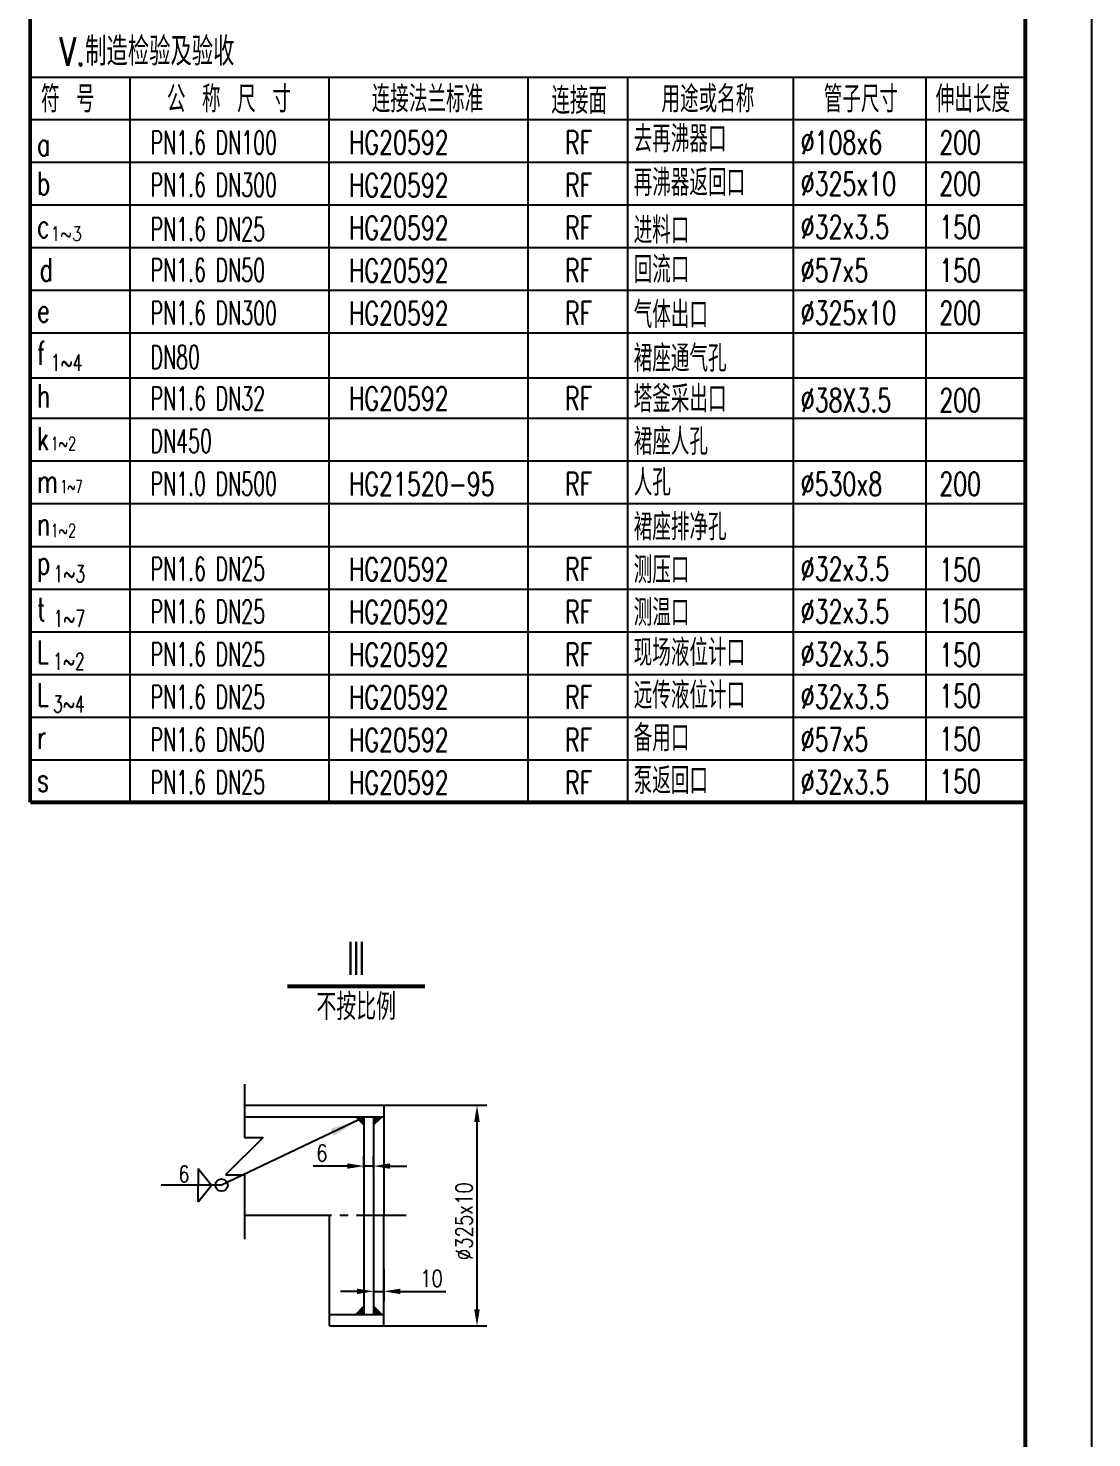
# Model space of a CAD drawing. Header units: millimetres. Extents: x 2180 to 3021, y -3886 to -2681.
# Drawn here: x 2860.6 to 3020.9, y -3213.6 to -3001.3 of the extents above; entities that cross this region are included whole.
import ezdxf
from ezdxf.enums import TextEntityAlignment as Align

# ---------------------------------------------------------------- set-up
doc = ezdxf.new("R2010")
doc.units = ezdxf.units.MM
doc.header["$LTSCALE"] = 10
doc.header["$MEASUREMENT"] = 0
doc.linetypes.add('CENTER', pattern=[2, 1.25, -0.25, 0.25, -0.25])
doc.linetypes.add('CENTER2', pattern=[1.125, 0.75, -0.125, 0.125, -0.125])
doc.layers.get('0').update_dxf_attribs({"linetype": 'CONTINUOUS'})
doc.layers.get('DEFPOINTS').update_dxf_attribs({"linetype": 'CONTINUOUS'})
for name, color, linetype in [('1', 2, 'CENTER'), ('2', 2, 'CONTINUOUS'), ('6', 2, 'CONTINUOUS')]:
    doc.layers.add(name, color=color, linetype=linetype)
doc.styles.add('H5', font='romans', dxfattribs={"width": 0.8, "bigfont": 'HZ5.SHX'})
doc.styles.add('HZ', font='txt', dxfattribs={"width": 0.5, "bigfont": 'hztxt.shx'})
doc.styles.add('HZTXT', font='ROMANS', dxfattribs={"width": 0.7, "bigfont": 'HZTXT'})
doc.dimstyles.new('STANDARD$0', dxfattribs={"dimscale": 0, "dimtxt": 4, "dimasz": 3, "dimexe": 1.5, "dimexo": 0, "dimgap": 1, "dimtad": 1, "dimdec": 0, "dimlfac": 5, "dimzin": 12, "dimdsep": 46, "dimtxsty": 'H5', "dimcen": 0, "dimadec": 0, "dimazin": 0, "dimtfac": 1, "dimtdec": 0, "dimtmove": 0, "dimatfit": 3, "dimfxl": 0, "dimtvp": 0.833333, "dimtolj": 1, "dimtzin": 1, "dimarcsym": 0})

# ---------------------------------------------------------------- blocks, each defined once
blk = doc.blocks.new('*D13')
at = {"color": 2, "linetype": 'ByBlock'}
for p, q in [((4112.21, -3243.63), (4112.21, -3248.54)), ((4113.76, -3243.63), (4113.76, -3248.54)), ((4109.71, -3247.04), (4107.21, -3247.04)), ((4112.21, -3247.04), (4113.76, -3247.04)), ((4116.26, -3247.04), (4123.11, -3247.04))]:
    blk.add_line(p, q, dxfattribs=at)
for points in [[(4109.71, -3246.63), (4109.71, -3247.46), (4112.21, -3247.04)], [(4116.26, -3246.63), (4116.26, -3247.46), (4113.76, -3247.04)]]:
    blk.add_solid(points, dxfattribs=at)
at = {"layer": 'DEFPOINTS', "color": 0, "linetype": 'ByBlock'}
for p in [(4112.21, -3243.63), (4113.76, -3243.63), (4113.76, -3247.04)]:
    blk.add_point(p, dxfattribs=at)
at = {"color": 2, "linetype": 'ByBlock', "insert": (4120.94, -3245.09), "char_height": 2.5, "attachment_point": 5, "style": 'H5'}
blk.add_mtext('\\A1;10', dxfattribs=at)
blk = doc.blocks.new('*D12')
at = {"color": 2, "linetype": 'ByBlock'}
for p, q in [((2895.6, -3219.01), (2913.48, -3219.01)), ((2911.98, -3221.51), (2911.98, -3249.75)), ((2891.16, -3252.25), (2913.48, -3252.25))]:
    blk.add_line(p, q, dxfattribs=at)
for points in [[(2911.56, -3221.51), (2912.39, -3221.51), (2911.98, -3219.01)], [(2911.56, -3249.75), (2912.39, -3249.75), (2911.98, -3252.25)]]:
    blk.add_solid(points, dxfattribs=at)
at = {"layer": 'DEFPOINTS', "color": 0, "linetype": 'ByBlock'}
for p in [(2895.6, -3219.01), (2891.16, -3252.25), (2911.98, -3252.25)]:
    blk.add_point(p, dxfattribs=at)
at = {"color": 2, "linetype": 'ByBlock', "insert": (2910.03, -3236.48), "char_height": 2.5, "attachment_point": 5, "rotation": 90, "style": 'H5'}
blk.add_mtext('\\A1;∅325x10', dxfattribs=at)
blk = doc.blocks.new('*D15')
at = {"color": 2, "linetype": 'ByBlock'}
for p, q in [((4110.74, -3228.46), (4110.74, -3226.67)), ((4112.21, -3228.46), (4112.21, -3226.67)), ((4108.24, -3228.17), (4103.1, -3228.17)), ((4112.21, -3228.17), (4110.74, -3228.17)), ((4114.71, -3228.17), (4117.21, -3228.17))]:
    blk.add_line(p, q, dxfattribs=at)
for points in [[(4108.24, -3227.75), (4108.24, -3228.58), (4110.74, -3228.17)], [(4114.71, -3227.75), (4114.71, -3228.58), (4112.21, -3228.17)]]:
    blk.add_solid(points, dxfattribs=at)
at = {"layer": 'DEFPOINTS', "color": 0, "linetype": 'ByBlock'}
for p in [(4110.74, -3228.46), (4112.21, -3228.17), (4112.21, -3228.46)]:
    blk.add_point(p, dxfattribs=at)
at = {"color": 2, "linetype": 'ByBlock', "insert": (4104.42, -3226.22), "char_height": 2.5, "attachment_point": 5, "style": 'H5'}
blk.add_mtext('\\A1;6', dxfattribs=at)

msp = doc.modelspace()

# ---------------------------------------------------------------- hatches: boundary and pattern name
h = msp.add_hatch()
h.set_pattern_fill('ANSI37', color=2, style=0)
h.set_pattern_definition([(315, (-1975.19872, 118.06047), (-0.0883883476, -0.0883883476), []), (225, (-1975.19872, 118.06047), (-0.0883883476, 0.0883883476), [])])
h.paths.add_polyline_path([(2911.1544631, -3166.4988507), (2909.9290836, -3165.2769966), (2911.1544631, -3165.2769966)])
h.paths.add_polyline_path([(2912.6270391, -3166.4988507), (2912.6270391, -3165.2769966), (2913.8524186, -3165.2769966)])
h = msp.add_hatch()
h.set_pattern_fill('ANSI37', color=2, style=0)
h.set_pattern_definition([(45, (-1975.19872, -6478.39216), (-0.0883883476, 0.0883883476), []), (135, (-1975.19872, -6478.39216), (-0.0883883476, -0.0883883476), [])])
h.paths.add_polyline_path([(2911.1544631, -3193.8328384), (2909.9290836, -3195.0546925), (2911.1544631, -3195.0546925)])
h.paths.add_polyline_path([(2913.8524186, -3195.0546925), (2912.6270391, -3193.8328384), (2912.6270391, -3195.0546925)])

# ---------------------------------------------------------------- linework, layer by layer
at = {"color": 2}
for p, q in [((2893.1610269, -3160.3542822), (2893.1610269, -3168.3820629)), ((2895.9971338, -3168.3820629), (2890.3249237, -3174.04873)), ((2893.1610269, -3168.3820629), (2895.9971338, -3168.3820629)), ((2890.3249237, -3174.04873), (2893.1610269, -3174.04873)), ((2893.1610269, -3174.04873), (2893.1610269, -3183.7292886))]:
    msp.add_line(p, q, dxfattribs=at)
for p, q in [((2893.1610269, -3163.5433455), (2914.176849, -3163.5433455)), ((2914.176849, -3163.5433455), (2914.176849, -3180.1658446)), ((2893.1610269, -3165.2769966), (2914.176849, -3165.2769966)), ((2911.1544631, -3165.2769966), (2911.1544631, -3195.0546925)), ((2912.6270391, -3165.2769966), (2912.6270391, -3195.0546925)), ((2905.9892876, -3180.1658446), (2893.0984241, -3180.1658446)), ((2905.9892876, -3196.7883436), (2905.9892876, -3180.1658446)), ((2914.176849, -3196.7883436), (2914.176849, -3180.1658446)), ((2914.176849, -3196.3983436), (2914.176849, -3180.1658446)), ((2905.9892876, -3195.0546925), (2914.176849, -3195.0546925)), ((2905.9892876, -3196.3983436), (2905.9892876, -3195.4446925)), ((2905.9892876, -3196.7883436), (2914.176849, -3196.7883436))]:
    msp.add_line(p, q)
at = {"color": 0}
for p, q in [((2911.1544631, -3166.4988507), (2909.9290836, -3165.2769966)), ((2912.6270391, -3166.4988507), (2913.8524186, -3165.2769966)), ((2905.9892876, -3180.1658446), (2893.0984241, -3180.1658446)), ((2911.1544631, -3193.8328384), (2909.9290836, -3195.0546925)), ((2912.6270391, -3193.8328384), (2913.8524186, -3195.0546925))]:
    msp.add_line(p, q, dxfattribs=at)
at = {"color": 2, "linetype": 'CENTER2'}
msp.add_line((2917.5464259, -3180.1658446), (2893.1610269, -3180.1658446), dxfattribs=at)
at = {"color": 2}
msp.add_circle((2889.7152536, -3175.5681674), 0.937582, dxfattribs=at)
at = {"layer": '2'}
for p, q in [((3020.8700341, -3878.4048794), (3020.8700341, -2689.4048794)), ((2910.387819, -3165.7344122), (2889.7152536, -3175.5681674)), ((2886.1916062, -3173.0594007), (2886.1916062, -3175.5271598)), ((2886.1916062, -3173.0594007), (2888.1780013, -3175.5591)), ((2889.7152536, -3175.5681674), (2880.6135335, -3175.5681674)), ((2886.1916062, -3178.0769341), (2888.1780013, -3175.5772348)), ((2886.1916062, -3178.0769341), (2886.1916062, -3175.609175))]:
    msp.add_line(p, q, dxfattribs=at)
at = {"layer": '2', "color": 1, "const_width": 0.6}
for points in [[(2860.8700341, -2699.4048794), (2860.8700341, -3117.9205342)], [(3010.8700341, -3868.4048794), (3010.8700341, -2699.4048794)], [(2860.8700341, -3117.9205342), (3010.8700341, -3117.9205342)]]:
    msp.add_lwpolyline(points, dxfattribs=at)
at = {"layer": '2', "const_width": 0.6}
msp.add_lwpolyline([(2899.6345833, -3145.6174793), (2920.3870905, -3145.6174793)], dxfattribs=at)
at = {"layer": '2'}
msp.add_solid([(2906.1593749, -3167.1119117), (2906.6048642, -3168.1392734), (2910.387819, -3165.7344122)], dxfattribs=at)
at = {"layer": '6'}
for p, q in [((2860.8700341, -3008.6905937), (3010.8700341, -3008.6905937)), ((2875.8700341, -3008.6905937), (2875.8700341, -3117.9205342)), ((2905.8700341, -3008.6905937), (2905.8700341, -3117.9205342)), ((2935.8700341, -3008.6905937), (2935.8700341, -3117.9205342)), ((2950.8700341, -3008.6905937), (2950.8700341, -3117.9205342)), ((2975.8700341, -3008.6905937), (2975.8700341, -3117.9205342)), ((2995.8700341, -3008.6905937), (2995.8700341, -3117.9205342)), ((2860.8700341, -3015.0633914), (3010.8700341, -3015.0633914)), ((2860.8700341, -3021.4919628), (3010.8700341, -3021.4919628)), ((2860.8700341, -3027.9205342), (3010.8700341, -3027.9205342)), ((2860.8700341, -3034.3491057), (3010.8700341, -3034.3491057)), ((2860.8700341, -3040.7776771), (3010.8700341, -3040.7776771)), ((2860.8700341, -3047.2062485), (3010.8700341, -3047.2062485)), ((2860.8700341, -3053.9562485), (3010.8700341, -3053.9562485)), ((2860.8700341, -3060.0633914), (3010.8700341, -3060.0633914)), ((2860.8700341, -3066.4919628), (3010.8700341, -3066.4919628)), ((2860.8700341, -3072.9205342), (3010.8700341, -3072.9205342)), ((2860.8700341, -3079.3491057), (3010.8700341, -3079.3491057)), ((2860.8700341, -3085.7776771), (3010.8700341, -3085.7776771)), ((2860.8700341, -3092.2062485), (3010.8700341, -3092.2062485)), ((2860.8700341, -3098.6348199), (3010.8700341, -3098.6348199)), ((2860.8700341, -3105.0633914), (3010.8700341, -3105.0633914)), ((2860.8700341, -3111.4919628), (3010.8700341, -3111.4919628))]:
    msp.add_line(p, q, dxfattribs=at)

# ---------------------------------------------------------------- texts
at = {"layer": '1', "style": 'HZ'}
for s, height, width, p in [('III', 5, 0.5, (2910.0163109, -3143.9063076)), ('不按比例', 4, 0.75, (2910.0163109, -3150.7174283))]:
    msp.add_text(s, height=height, dxfattribs=dict(at, width=width)).set_placement(p, align=Align.CENTER)
at = {"layer": '2', "style": 'H5', "width": 0.75}
msp.add_text('6', height=2.5, dxfattribs=at).set_placement((2884.8500123, -3173.8969596), align=Align.MIDDLE_RIGHT)
at = {"layer": '6'}
for s, height, style, width, p in [('V.制造检验及验收', 4.28571429, 'HZ', 0.75, (2865.299838, -3006.9439351)), ('符 号', 4, 'HZ', 0.7, (2862.4999961, -3013.9807589)), ('公 称 尺 寸', 4, 'HZ', 0.7, (2881.476858, -3013.9807589)), ('连接法兰标准', 4, 'HZ', 0.7, (2912.338805, -3013.9807589)), ('连接面', 4, 'HZ', 0.7, (2939.4151168, -3014.2194669)), ('用途或名称', 4, 'HZ', 0.7, (2956.0070964, -3013.9807589)), ('管子尺寸', 4, 'HZ', 0.7, (2980.4747576, -3013.9807589)), ('伸出长度', 4, 'HZ', 0.7, (2997.3499219, -3013.9807589)), ('PN1.6 DN100', 3.5, 'HZTXT', 0.6, (2878.9928627, -3020.2751196)), ('HG20592', 3.5, 'HZTXT', 0.7, (2908.9396477, -3020.2751196)), ('RF', 3.5, 'HZTXT', 0.7, (2941.4822767, -3020.2751196)), ('去再沸器口', 4, 'HZTXT', 0.7, (2951.8264709, -3019.9776241)), ('%%C108x6', 3.5, 'HZTXT', 0.7, (2976.9933772, -3020.2751196)), ('200', 3.5, 'HZTXT', 0.7, (2997.8802756, -3020.2751196)), ('a', 3.5, 'HZTXT', 0.7, (2861.9256841, -3020.5270532)), ('b', 3.5, 'HZTXT', 0.7, (2861.9256841, -3026.417894)), ('PN1.6 DN300', 3.5, 'HZTXT', 0.6, (2878.9928627, -3026.6549702)), ('HG20592', 3.5, 'HZTXT', 0.7, (2908.9396477, -3026.703691)), ('RF', 3.5, 'HZTXT', 0.7, (2941.4822767, -3026.703691)), ('再沸器返回口', 4, 'HZTXT', 0.7, (2951.8264709, -3026.5737081)), ('%%C325x10', 3.5, 'HZTXT', 0.7, (2976.9933772, -3026.4823915)), ('200', 3.5, 'HZTXT', 0.7, (2997.8802756, -3026.4823915)), ('PN1.6 DN25', 3.5, 'HZTXT', 0.6, (2878.9928627, -3033.3103372)), ('HG20592', 3.5, 'HZTXT', 0.7, (2908.9396477, -3033.1322624)), ('RF', 3.5, 'HZTXT', 0.7, (2941.4822767, -3033.1322624)), ('进料口', 4, 'HZTXT', 0.7, (2951.8264709, -3033.757459)), ('%%C32x3.5', 3.5, 'HZTXT', 0.7, (2976.9933772, -3032.99476)), ('150', 3.5, 'HZTXT', 0.7, (2997.8802756, -3032.99476)), ('c', 3.5, 'HZTXT', 0.7, (2861.9256841, -3032.8583928)), ('1~3', 2.14285714, 'H5', 0.8, (2863.9508008, -3033.3286967)), ('d', 3.5, 'HZTXT', 0.7, (2862.3242534, -3039.4223604)), ('PN1.6 DN50', 3.5, 'HZTXT', 0.6, (2878.9928627, -3039.4780915)), ('HG20592', 3.5, 'HZTXT', 0.7, (2908.9396477, -3039.5608338)), ('RF', 3.5, 'HZTXT', 0.7, (2941.4822767, -3039.5608338)), ('回流口', 4, 'HZTXT', 0.7, (2951.8264709, -3039.6757238)), ('%%C57x5', 3.5, 'HZTXT', 0.7, (2976.9933772, -3039.5291648)), ('150', 3.5, 'HZTXT', 0.7, (2997.8802756, -3039.5291648)), ('PN1.6 DN300', 3.5, 'HZTXT', 0.6, (2878.9928627, -3045.9406845)), ('HG20592', 3.5, 'HZTXT', 0.7, (2908.9396477, -3045.9894053)), ('RF', 3.5, 'HZTXT', 0.7, (2941.4822767, -3045.9894053)), ('气体出口', 4, 'HZTXT', 0.7, (2951.8264709, -3046.4557914)), ('%%C325x10', 3.5, 'HZTXT', 0.7, (2976.9933772, -3045.9356591)), ('200', 3.5, 'HZTXT', 0.7, (2997.8802756, -3045.9356591)), ('e', 3.5, 'HZTXT', 0.7, (2861.9256841, -3045.588031)), ('f', 3.5, 'HZTXT', 0.7, (2861.9256841, -3052.0166024)), ('DN80', 3.5, 'HZTXT', 0.6, (2878.9928627, -3052.5960333)), ('裙座通气孔', 4, 'HZTXT', 0.7, (2951.8264709, -3053.0431733)), ('1~4', 2.5, 'HZTXT', 0.7, (2863.9508008, -3052.9358395)), ('h', 3.5, 'HZTXT', 0.7, (2861.9256841, -3058.4451738)), ('PN1.6 DN32', 3.5, 'HZTXT', 0.6, (2878.9928627, -3058.8165535)), ('HG20592', 3.5, 'HZTXT', 0.7, (2908.9396477, -3058.8465481)), ('RF', 3.5, 'HZTXT', 0.7, (2941.4822767, -3058.8465481)), ('塔釜采出口', 4, 'HZTXT', 0.7, (2951.8264709, -3059.1503162)), ('%%C38X3.5', 3.5, 'HZTXT', 0.7, (2976.9933772, -3059.0943815)), ('200', 3.5, 'HZTXT', 0.7, (2997.8802756, -3059.0943815)), ('k', 3.5, 'HZTXT', 0.7, (2861.9256841, -3064.8737453)), ('DN450', 3.5, 'HZTXT', 0.6, (2878.9928627, -3065.245125)), ('裙座人孔', 4, 'HZTXT', 0.7, (2951.8264709, -3065.5788876)), ('1~2', 2, 'HZTXT', 0.7, (2863.9508008, -3064.8756614)), ('PN1.0 DN500', 3.5, 'HZTXT', 0.6, (2878.9928627, -3071.6737146)), ('HG21520-95', 3.5, 'HZTXT', 0.7, (2908.9396477, -3071.703691)), ('RF', 3.5, 'HZTXT', 0.7, (2941.4822767, -3071.703691)), ('人孔 ', 4, 'HZTXT', 0.7, (2951.8264709, -3071.7276241)), ('%%c530x8', 3.5, 'HZTXT', 0.7, (2976.9933772, -3071.6965535)), ('200', 3.5, 'HZTXT', 0.7, (2997.8802756, -3071.6965535)), ('m', 3.5, 'HZTXT', 0.7, (2861.9256841, -3071.3023167)), ('1~7', 2, 'HZTXT', 0.6, (2865.4498172, -3071.3606352)), ('裙座排净孔', 4, 'HZTXT', 0.7, (2951.8264709, -3078.4360304)), ('n', 3.5, 'HZTXT', 0.7, (2861.9256841, -3077.7308881)), ('1~2', 2, 'HZTXT', 0.7, (2863.9508008, -3077.9818359)), ('PN1.6 DN25', 3.5, 'HZTXT', 0.6, (2878.9928627, -3084.4934504)), ('测压口', 4, 'HZTXT', 0.7, (2951.8264709, -3084.9061956)), ('%%c32x3.5', 3.5, 'HZTXT', 0.7, (2976.9933772, -3084.4934504)), ('p', 3.5, 'HZTXT', 0.7, (2861.9256841, -3083.5425765)), ('1~3', 2.5, 'HZTXT', 0.7, (2864.366916, -3084.7433293)), ('HG20592', 3.5, 'HZTXT', 0.7, (2908.9396477, -3084.5608338)), ('RF', 3.5, 'HZTXT', 0.7, (2941.4822767, -3084.5608338)), ('150', 3.5, 'HZTXT', 0.7, (2997.8802756, -3084.6138374)), ('t', 3.5, 'HZTXT', 0.7, (2861.9256841, -3090.588031)), ('PN1.6 DN25', 3.5, 'HZTXT', 0.6, (2878.9928627, -3090.9220219)), ('测温口', 4, 'HZTXT', 0.7, (2951.8264709, -3091.334767)), ('%%c32x3.5', 3.5, 'HZTXT', 0.7, (2976.9933772, -3090.9220219)), ('150', 3.5, 'HZTXT', 0.7, (2997.8802756, -3090.8411487)), ('1~7', 2.5, 'HZTXT', 0.7, (2864.366916, -3091.4803422)), ('HG20592', 3.5, 'HZTXT', 0.7, (2908.9396477, -3090.9894053)), ('RF', 3.5, 'HZTXT', 0.7, (2941.4822767, -3090.9894053)), ('L', 3.5, 'HZTXT', 0.7, (2861.9256841, -3097.0166024)), ('现场液位计口', 4, 'HZTXT', 0.7, (2951.8264709, -3097.3764241)), ('1~2', 2.5, 'HZTXT', 0.7, (2864.3029997, -3097.9358395)), ('PN1.6 DN25', 3.5, 'HZTXT', 0.6, (2878.9928627, -3097.3505933)), ('HG20592', 3.5, 'HZTXT', 0.7, (2908.9396477, -3097.4179767)), ('RF', 3.5, 'HZTXT', 0.7, (2941.4822767, -3097.4179767)), ('%%c32x3.5', 3.5, 'HZTXT', 0.7, (2976.9933772, -3097.3505933)), ('150', 3.5, 'HZTXT', 0.7, (2997.8802756, -3097.4303278)), ('L', 3.5, 'HZTXT', 0.7, (2861.9256841, -3103.4451738)), ('远传液位计口', 4, 'HZTXT', 0.7, (2951.8264709, -3103.8049955)), ('150', 3.5, 'HZTXT', 0.7, (2997.8802756, -3103.6180081)), ('3~4', 2.5, 'HZTXT', 0.7, (2864.3029997, -3104.364411)), ('PN1.6 DN25', 3.5, 'HZTXT', 0.6, (2878.9928627, -3103.7791647)), ('HG20592', 3.5, 'HZTXT', 0.7, (2908.9396477, -3103.8465481)), ('RF', 3.5, 'HZTXT', 0.7, (2941.4822767, -3103.8465481)), ('%%c32x3.5', 3.5, 'HZTXT', 0.7, (2976.9933772, -3103.7791647)), ('备用口', 4, 'HZTXT', 0.7, (2951.8264709, -3110.2335669)), ('r', 3.5, 'HZTXT', 0.7, (2861.9256841, -3109.8737453)), ('PN1.6 DN50', 3.5, 'HZTXT', 0.6, (2878.9928627, -3110.2077362)), ('HG20592', 3.5, 'HZTXT', 0.7, (2908.9396477, -3110.2751196)), ('RF', 3.5, 'HZTXT', 0.7, (2941.4822767, -3110.2751196)), ('%%c57x5', 3.5, 'HZTXT', 0.7, (2976.9933772, -3110.2077362)), ('150', 3.5, 'HZTXT', 0.7, (2997.8802756, -3110.1269038)), ('泵返回口', 4, 'HZTXT', 0.7, (2951.8264709, -3116.6621383)), ('s', 3.5, 'HZTXT', 0.7, (2861.9256841, -3116.3023167)), ('PN1.6 DN25', 3.5, 'HZTXT', 0.6, (2878.9928627, -3116.6363076)), ('HG20592', 3.5, 'HZTXT', 0.7, (2908.9396477, -3116.703691)), ('RF', 3.5, 'HZTXT', 0.7, (2941.4822767, -3116.703691)), ('%%c32x3.5', 3.5, 'HZTXT', 0.7, (2976.9933772, -3116.6363076)), ('150', 3.5, 'HZTXT', 0.7, (2997.8802756, -3116.4751918))]:
    msp.add_text(s, height=height, dxfattribs=dict(at, style=style, width=width)).set_placement(p)

# ---------------------------------------------------------------- dimensions: what is measured, and where the dimension line sits
at = {"color": 2}
dim = msp.add_linear_dim(base=(2928.2068279, -3196.7883436), p1=(2911.8318256, -3163.5433455), p2=(2907.3885478, -3196.7883436), angle=90, text='%%c325x10', dimstyle='STANDARD$0', override={"dimscale": 1, "dimtxt": 2.5, "dimasz": 2.5, "dimgap": 0.7, "dimlfac": 20, "dimclrd": 2, "dimclre": 2, "dimclrt": 2, "dimtdec": 0, "dimtofl": 1, "dimatfit": 2}, dxfattribs=at)
dim.commit()
dim.dimension.update_dxf_attribs({"geometry": '*D12', "text_midpoint": (2928.2068279, -3181.0129465), "dimtype": 160, "insert": (16.2309077, 55.4632613)})
for base, p1, p2, text, picture, middle in [((2912.6270391, -3172.7019774), (2911.1544631, -3172.9964922), (2912.6270391, -3172.9964922), '6', '*D15', (2904.8354154, -3172.7019774)), ((2914.176849, -3191.5797211), (2912.6270391, -3188.165225), (2914.176849, -3188.165225), '10', '*D13', (2921.3530395, -3191.5797211))]:
    dim = msp.add_linear_dim(base=base, p1=p1, p2=p2, text=text, dimstyle='STANDARD$0', override={"dimscale": 1, "dimtxt": 2.5, "dimasz": 2.5, "dimgap": 0.7, "dimlfac": 20, "dimclrd": 2, "dimclre": 2, "dimclrt": 2, "dimtdec": 0, "dimatfit": 0}, dxfattribs=at)
    dim.commit()
    dim.dimension.update_dxf_attribs({"geometry": picture, "text_midpoint": middle, "dimtype": 160, "insert": (-1199.585485, 55.4632613)})

doc.saveas('drawing.dxf')
